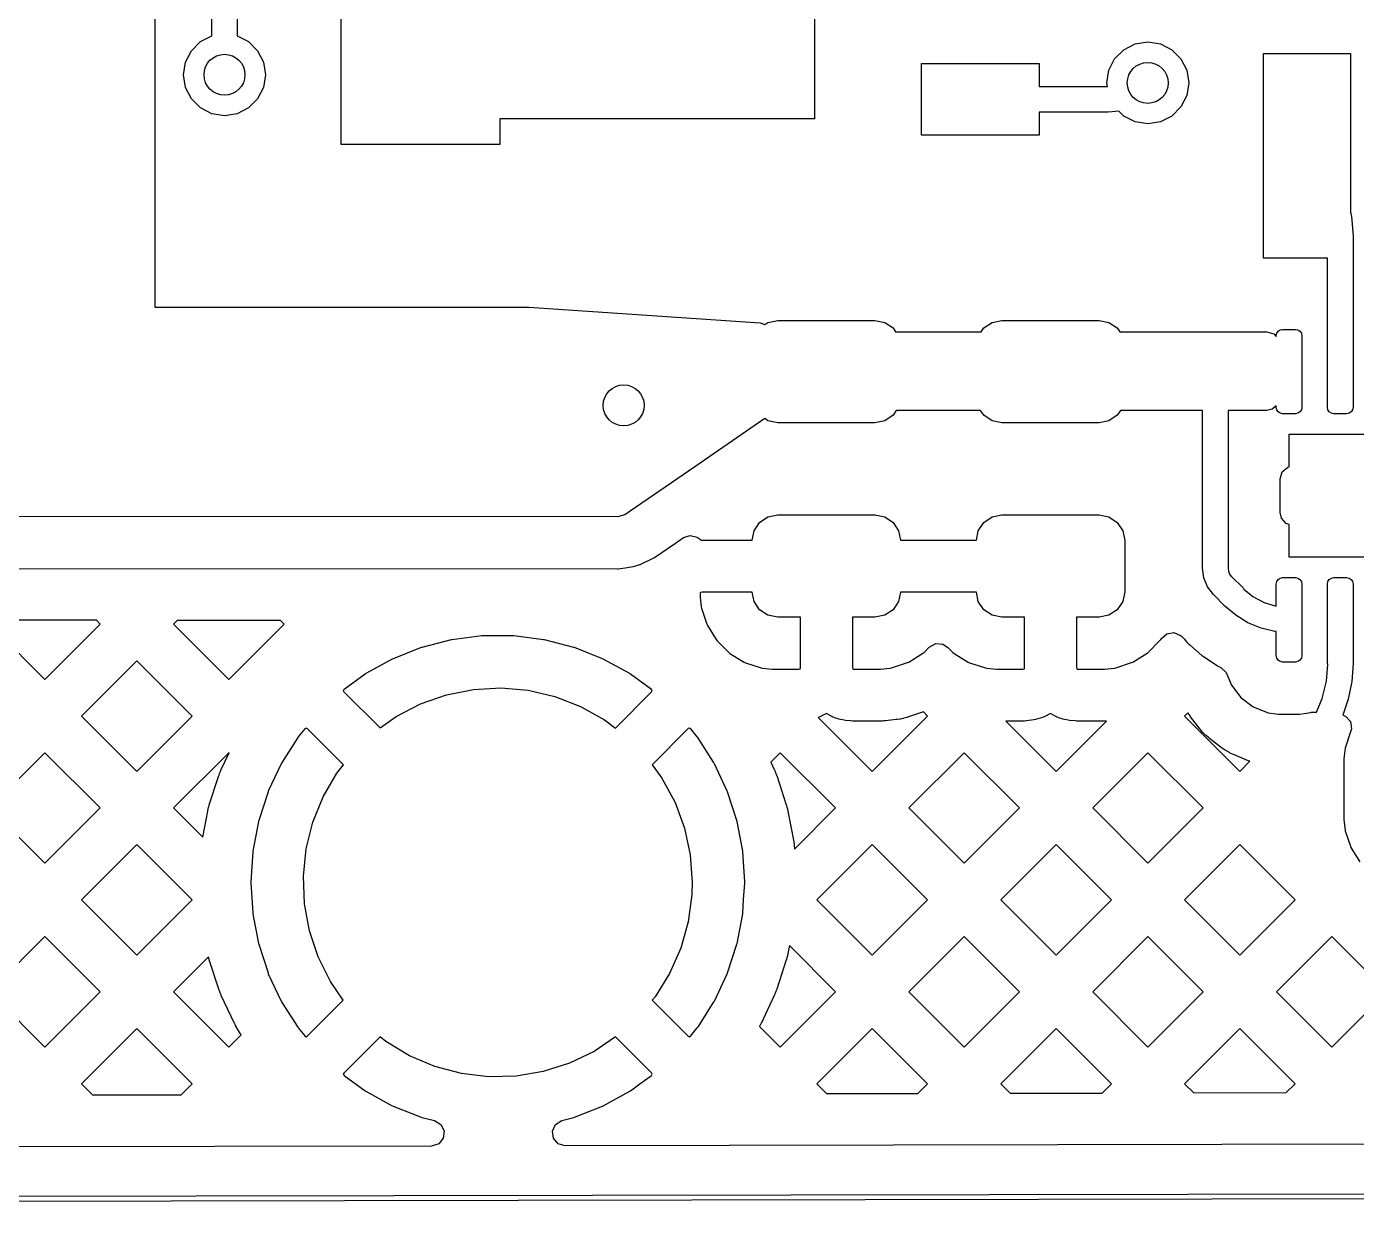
# Model space of a CAD drawing. Extents: x 54.1 to 108.3, y -71.2 to -40.8.
# Drawn here: x 86.15 to 99.14, y -71.19 to -59.66 of the extents above; entities that cross this region are included whole.
import ezdxf

# ---------------------------------------------------------------- set-up
doc = ezdxf.new("R2010")
doc.units = 0
doc.layers.add('BLACK', color=7, linetype='CONTINUOUS')

msp = doc.modelspace()

# ---------------------------------------------------------------- linework, layer by layer
at = {"layer": 'BLACK', "linetype": 'CONTINUOUS'}
for p, q in [((87.4, -42.7159), (87.4, -62.4)), ((87.955, -59.7503), (87.955, -55.213)), ((88.205, -55.213), (88.205, -59.7503)), ((89.22, -60.81), (89.22, -56.11)), ((93.845, -56.36), (93.845, -60.56)), ((87.8449, -59.8064), (87.955, -59.7503)), ((88.205, -59.7503), (88.3151, -59.8064)), ((87.7564, -59.8949), (87.8449, -59.8064)), ((88.3151, -59.8064), (88.4036, -59.8949)), ((96.7764, -59.9749), (96.8649, -59.8864)), ((96.8649, -59.8864), (96.9764, -59.8296)), ((96.9764, -59.8296), (97.1, -59.81)), ((97.1, -59.81), (97.2236, -59.8296)), ((97.2236, -59.8296), (97.3351, -59.8864)), ((97.3351, -59.8864), (97.4236, -59.9749)), ((87.68, -60.13), (87.6996, -60.0064)), ((87.6996, -60.0064), (87.7564, -59.8949)), ((88.4036, -59.8949), (88.4604, -60.0064)), ((88.4604, -60.0064), (88.48, -60.13)), ((96.7196, -60.0864), (96.7764, -59.9749)), ((97.4236, -59.9749), (97.4804, -60.0864)), ((98.23, -61.9225), (98.23, -59.9225)), ((98.23, -59.9225), (99.08, -59.9225)), ((99.08, -59.9225), (99.08, -61.4732)), ((87.6996, -60.2536), (87.68, -60.13)), ((88.48, -60.13), (88.4604, -60.2536)), ((94.89, -60.72), (94.89, -60.02)), ((94.89, -60.02), (96.04, -60.02)), ((96.04, -60.02), (96.04, -60.245)), ((96.7, -60.21), (96.7196, -60.0864)), ((97.4804, -60.0864), (97.5, -60.21)), ((87.7564, -60.3651), (87.6996, -60.2536)), ((88.4604, -60.2536), (88.4036, -60.3651)), ((96.04, -60.245), (96.7055, -60.245)), ((96.7055, -60.245), (96.7, -60.21)), ((97.5, -60.21), (97.4804, -60.3336)), ((87.8449, -60.4536), (87.7564, -60.3651)), ((88.4036, -60.3651), (88.3151, -60.4536)), ((97.4804, -60.3336), (97.4236, -60.4451)), ((87.9564, -60.5104), (87.8449, -60.4536)), ((88.08, -60.53), (87.9564, -60.5104)), ((88.2036, -60.5104), (88.08, -60.53)), ((88.3151, -60.4536), (88.2036, -60.5104)), ((96.7137, -60.495), (96.04, -60.495)), ((96.04, -60.495), (96.04, -60.72)), ((96.8162, -60.4849), (96.7137, -60.495)), ((96.8649, -60.5336), (96.8162, -60.4849)), ((96.9764, -60.5904), (96.8649, -60.5336)), ((97.3351, -60.5336), (97.2236, -60.5904)), ((97.4236, -60.4451), (97.3351, -60.5336)), ((93.845, -60.56), (90.77, -60.56)), ((90.77, -60.56), (90.77, -60.81)), ((97.1, -60.61), (96.9764, -60.5904)), ((97.2236, -60.5904), (97.1, -60.61)), ((96.04, -60.72), (94.89, -60.72)), ((90.77, -60.81), (89.22, -60.81)), ((99.08, -61.4732), (99.0898, -61.514)), ((99.0898, -61.514), (99.105, -61.7071)), ((99.105, -61.7071), (99.105, -63.38)), ((98.855, -61.9225), (98.23, -61.9225)), ((98.855, -63.38), (98.855, -61.9225)), ((87.4, -62.4), (91.0458, -62.4)), ((91.0458, -62.4), (91.0542, -62.4003)), ((91.0542, -62.4003), (93.3125, -62.5521)), ((93.3125, -62.5521), (93.3591, -62.5693)), ((93.3591, -62.5693), (93.3893, -62.549)), ((93.3893, -62.549), (93.485, -62.53)), ((93.485, -62.53), (94.435, -62.53)), ((94.435, -62.53), (94.5307, -62.549)), ((94.5307, -62.549), (94.6118, -62.6032)), ((94.6118, -62.6032), (94.6363, -62.64)), ((95.4736, -62.64), (95.4982, -62.6032)), ((95.4982, -62.6032), (95.5793, -62.549)), ((95.5793, -62.549), (95.675, -62.53)), ((95.675, -62.53), (96.625, -62.53)), ((96.625, -62.53), (96.7207, -62.549)), ((96.7207, -62.549), (96.8018, -62.6032)), ((96.8018, -62.6032), (96.8263, -62.64)), ((98.3936, -62.6223), (98.4175, -62.6175)), ((98.4175, -62.6175), (98.5425, -62.6175)), ((98.5425, -62.6175), (98.5664, -62.6223)), ((94.6363, -62.64), (95.4736, -62.64)), ((96.8263, -62.64), (98.264, -62.64)), ((98.264, -62.64), (98.3321, -62.66)), ((98.3321, -62.66), (98.355, -62.6864)), ((98.355, -62.68), (98.3598, -62.6561)), ((98.355, -62.6864), (98.355, -62.68)), ((98.3598, -62.6561), (98.3733, -62.6358)), ((98.3733, -62.6358), (98.3936, -62.6223)), ((98.5664, -62.6223), (98.5867, -62.6358)), ((98.5867, -62.6358), (98.6002, -62.6561)), ((98.6002, -62.6561), (98.605, -62.68)), ((98.605, -62.68), (98.605, -63.38)), ((98.355, -63.3651), (98.3163, -63.3986)), ((98.355, -63.38), (98.355, -63.3651)), ((98.3598, -63.4039), (98.355, -63.38)), ((98.605, -63.38), (98.6002, -63.4039)), ((98.8598, -63.4039), (98.855, -63.38)), ((99.105, -63.38), (99.1002, -63.4039)), ((93.3576, -63.4898), (92.7257, -63.9239)), ((93.3893, -63.511), (93.3576, -63.4898)), ((93.485, -63.53), (93.3893, -63.511)), ((94.5307, -63.511), (94.435, -63.53)), ((94.6118, -63.4568), (94.5307, -63.511)), ((94.643, -63.41), (94.6118, -63.4568)), ((95.467, -63.41), (94.643, -63.41)), ((95.4982, -63.4568), (95.467, -63.41)), ((95.5793, -63.511), (95.4982, -63.4568)), ((95.675, -63.53), (95.5793, -63.511)), ((96.7207, -63.511), (96.625, -63.53)), ((96.8018, -63.4568), (96.7207, -63.511)), ((96.833, -63.41), (96.8018, -63.4568)), ((97.635, -63.41), (96.833, -63.41)), ((97.635, -64.951), (97.635, -63.41)), ((98.264, -63.41), (97.885, -63.41)), ((97.885, -63.41), (97.885, -64.951)), ((98.3163, -63.3986), (98.264, -63.41)), ((98.3733, -63.4242), (98.3598, -63.4039)), ((98.3936, -63.4377), (98.3733, -63.4242)), ((98.4175, -63.4425), (98.3936, -63.4377)), ((98.5425, -63.4425), (98.4175, -63.4425)), ((98.5664, -63.4377), (98.5425, -63.4425)), ((98.5867, -63.4242), (98.5664, -63.4377)), ((98.6002, -63.4039), (98.5867, -63.4242)), ((98.8733, -63.4242), (98.8598, -63.4039)), ((98.8936, -63.4377), (98.8733, -63.4242)), ((98.9175, -63.4425), (98.8936, -63.4377)), ((99.0425, -63.4425), (98.9175, -63.4425)), ((99.0664, -63.4377), (99.0425, -63.4425)), ((99.0867, -63.4242), (99.0664, -63.4377)), ((99.1002, -63.4039), (99.0867, -63.4242)), ((94.435, -63.53), (93.485, -63.53)), ((96.625, -63.53), (95.675, -63.53)), ((98.48, -63.9596), (98.48, -63.6425)), ((98.48, -63.6425), (99.355, -63.6425)), ((92.7257, -63.9239), (91.9923, -64.4278)), ((98.3935, -64.077), (98.4135, -64.0089)), ((98.4135, -64.0089), (98.4672, -63.9624)), ((98.4672, -63.9624), (98.48, -63.9596)), ((98.3935, -64.408), (98.3935, -64.077)), ((91.9923, -64.4278), (91.9208, -64.45)), ((93.3893, -64.449), (93.485, -64.43)), ((93.485, -64.43), (94.435, -64.43)), ((94.435, -64.43), (94.5307, -64.449)), ((95.5793, -64.449), (95.675, -64.43)), ((95.675, -64.43), (96.625, -64.43)), ((96.625, -64.43), (96.7207, -64.449)), ((98.4049, -64.4603), (98.3935, -64.408)), ((91.9208, -64.45), (81.0458, -64.4411)), ((93.254, -64.5843), (93.3082, -64.5032)), ((93.3082, -64.5032), (93.3893, -64.449)), ((94.5307, -64.449), (94.6118, -64.5032)), ((94.6118, -64.5032), (94.666, -64.5843)), ((95.444, -64.5843), (95.4982, -64.5032)), ((95.4982, -64.5032), (95.5793, -64.449)), ((96.7207, -64.449), (96.8018, -64.5032)), ((96.8018, -64.5032), (96.856, -64.5843)), ((98.4514, -64.514), (98.4049, -64.4603)), ((98.48, -64.5224), (98.4514, -64.514)), ((98.48, -64.8425), (98.48, -64.5224)), ((92.4856, -64.7052), (92.5631, -64.652)), ((92.5631, -64.652), (92.6306, -64.6299)), ((92.6306, -64.6299), (92.6993, -64.6478)), ((92.6993, -64.6478), (92.717, -64.6606)), ((92.717, -64.6606), (92.7329, -64.6743)), ((92.7329, -64.6743), (92.7405, -64.676)), ((92.7405, -64.676), (93.2358, -64.676)), ((93.2358, -64.676), (93.254, -64.5843)), ((94.666, -64.5843), (94.6842, -64.676)), ((94.6842, -64.676), (95.4258, -64.676)), ((95.4258, -64.676), (95.444, -64.5843)), ((96.856, -64.5843), (96.875, -64.68)), ((96.875, -64.68), (96.875, -65.18)), ((92.28, -64.8465), (92.4856, -64.7052)), ((81.0454, -64.9491), (91.9204, -64.958)), ((91.9251, -64.9573), (91.9958, -64.9466)), ((91.9958, -64.9466), (92.0712, -64.9352)), ((92.0712, -64.9352), (92.0758, -64.9338)), ((92.0758, -64.9338), (92.1382, -64.9144)), ((92.1382, -64.9144), (92.1427, -64.913)), ((92.1382, -64.9144), (92.1382, -64.9144)), ((92.1427, -64.913), (92.147, -64.911)), ((92.147, -64.911), (92.2757, -64.8486)), ((92.147, -64.911), (92.147, -64.911)), ((92.2757, -64.8486), (92.28, -64.8465)), ((92.2757, -64.8486), (92.2757, -64.8486)), ((97.6474, -65.0452), (97.635, -64.951)), ((97.885, -64.951), (97.8845, -64.9546)), ((97.8845, -64.9546), (97.8879, -64.9808)), ((100.48, -64.8425), (98.48, -64.8425)), ((91.9204, -64.958), (91.9251, -64.9573)), ((91.9251, -64.9573), (91.9251, -64.9573)), ((97.6838, -65.133), (97.6474, -65.0452)), ((97.8879, -64.9808), (97.8994, -65.0085)), ((97.8994, -65.0085), (97.9162, -65.0303)), ((97.9162, -65.0303), (97.9184, -65.0316)), ((97.9184, -65.0316), (98.0306, -65.1439)), ((98.355, -65.105), (98.3598, -65.0811)), ((98.3598, -65.0811), (98.3733, -65.0608)), ((98.3733, -65.0608), (98.3936, -65.0473)), ((98.3936, -65.0473), (98.4175, -65.0425)), ((98.4175, -65.0425), (98.5425, -65.0425)), ((98.5425, -65.0425), (98.5664, -65.0473)), ((98.5664, -65.0473), (98.5867, -65.0608)), ((98.5867, -65.0608), (98.6002, -65.0811)), ((98.6002, -65.0811), (98.605, -65.105)), ((98.855, -65.105), (98.8598, -65.0811)), ((98.8598, -65.0811), (98.8733, -65.0608)), ((98.8733, -65.0608), (98.8936, -65.0473)), ((98.8936, -65.0473), (98.9175, -65.0425)), ((98.9175, -65.0425), (99.0425, -65.0425)), ((99.0425, -65.0425), (99.0664, -65.0473)), ((99.0664, -65.0473), (99.0867, -65.0608)), ((99.0867, -65.0608), (99.1002, -65.0811)), ((99.1002, -65.0811), (99.105, -65.105)), ((92.7287, -65.1899), (92.727, -65.1975)), ((92.727, -65.1975), (92.727, -65.2271)), ((92.7299, -65.1885), (92.7287, -65.1899)), ((92.7451, -65.184), (92.7299, -65.1885)), ((93.2358, -65.184), (92.7451, -65.184)), ((93.254, -65.2757), (93.2358, -65.184)), ((94.6842, -65.184), (94.666, -65.2757)), ((95.4258, -65.184), (94.6842, -65.184)), ((95.444, -65.2757), (95.4258, -65.184)), ((96.875, -65.18), (96.856, -65.2757)), ((97.7416, -65.2083), (97.6838, -65.133)), ((97.7416, -65.2084), (97.7416, -65.2083)), ((97.8539, -65.3207), (97.7416, -65.2084)), ((98.0306, -65.1439), (98.0383, -65.1541)), ((98.0383, -65.1541), (98.1252, -65.2255)), ((98.355, -65.3207), (98.355, -65.105)), ((98.605, -65.105), (98.605, -65.805)), ((98.855, -65.8809), (98.855, -65.105)), ((99.105, -65.105), (99.105, -65.8809)), ((92.727, -65.2271), (92.7273, -65.2336)), ((92.7273, -65.2336), (92.7373, -65.3292)), ((92.7373, -65.3292), (92.7401, -65.3426)), ((92.7401, -65.3426), (92.7916, -65.4968)), ((93.3082, -65.3568), (93.254, -65.2757)), ((94.666, -65.2757), (94.6118, -65.3568)), ((95.4982, -65.3568), (95.444, -65.2757)), ((96.856, -65.2757), (96.8018, -65.3568)), ((97.9595, -65.4109), (97.8539, -65.3207)), ((97.8539, -65.3207), (97.8539, -65.3207)), ((98.1252, -65.2255), (98.2356, -65.2845)), ((98.2356, -65.2845), (98.355, -65.3207)), ((86.8287, -65.4598), (85.8236, -65.459)), ((86.866, -65.4971), (86.8287, -65.4598)), ((87.6182, -65.4605), (87.5816, -65.4971)), ((88.6262, -65.4613), (87.6182, -65.4605)), ((88.662, -65.4971), (88.6262, -65.4613)), ((93.3893, -65.411), (93.3082, -65.3568)), ((93.485, -65.43), (93.3893, -65.411)), ((93.706, -65.43), (93.485, -65.43)), ((93.706, -65.9245), (93.706, -65.43)), ((94.435, -65.43), (94.214, -65.43)), ((94.214, -65.43), (94.214, -65.9199)), ((94.5307, -65.411), (94.435, -65.43)), ((94.6118, -65.3568), (94.5307, -65.411)), ((95.5793, -65.411), (95.4982, -65.3568)), ((95.675, -65.43), (95.5793, -65.411)), ((95.896, -65.43), (95.675, -65.43)), ((95.896, -65.9245), (95.896, -65.43)), ((96.625, -65.43), (96.404, -65.43)), ((96.404, -65.43), (96.404, -65.9199)), ((96.7207, -65.411), (96.625, -65.43)), ((96.8018, -65.3568), (96.7207, -65.411)), ((98.078, -65.4835), (97.9595, -65.4109)), ((85.7855, -65.4971), (86.3258, -66.0374)), ((86.3258, -66.0374), (86.866, -65.4971)), ((86.866, -65.4971), (86.866, -65.4971)), ((87.5816, -65.4971), (88.1218, -66.0374)), ((88.1218, -66.0374), (88.662, -65.4971)), ((92.7916, -65.4968), (92.7978, -65.51)), ((92.7978, -65.51), (92.8831, -65.6478)), ((97.233, -65.6382), (97.2858, -65.5907)), ((97.2858, -65.5907), (97.3558, -65.5793)), ((97.3558, -65.5793), (97.421, -65.6076)), ((98.2064, -65.5367), (98.078, -65.4835)), ((98.3415, -65.5691), (98.2064, -65.5367)), ((98.355, -65.5702), (98.3415, -65.5691)), ((98.355, -65.805), (98.355, -65.5702)), ((90.0007, -65.7268), (89.7264, -65.8354)), ((90.0082, -65.7243), (90.0007, -65.7268)), ((90.2941, -65.651), (90.0082, -65.7243)), ((90.3018, -65.6495), (90.2941, -65.651)), ((90.5946, -65.6125), (90.3018, -65.6495)), ((90.6025, -65.612), (90.5946, -65.6125)), ((90.8975, -65.612), (90.6025, -65.612)), ((90.9054, -65.6125), (90.8975, -65.612)), ((91.1982, -65.6495), (90.9054, -65.6125)), ((91.2059, -65.651), (91.1982, -65.6495)), ((91.4918, -65.7243), (91.2059, -65.651)), ((91.4993, -65.7268), (91.4918, -65.7243)), ((91.7736, -65.8354), (91.4993, -65.7268)), ((92.8831, -65.6478), (92.8921, -65.6592)), ((92.8921, -65.6592), (93.0068, -65.7737)), ((94.9142, -65.7729), (94.9658, -65.7212)), ((94.9658, -65.7212), (95.0281, -65.6871)), ((95.0281, -65.6871), (95.0989, -65.6921)), ((95.0989, -65.6921), (95.144, -65.721)), ((95.144, -65.721), (95.1968, -65.7737)), ((97.1042, -65.7729), (97.2187, -65.6582)), ((97.2187, -65.6582), (97.2277, -65.6468)), ((97.2277, -65.6468), (97.233, -65.6382)), ((97.421, -65.6076), (97.4294, -65.6153)), ((97.4294, -65.6153), (97.4561, -65.642)), ((97.4561, -65.642), (97.4678, -65.6555)), ((97.4678, -65.6555), (97.4792, -65.6707)), ((97.4792, -65.6707), (97.4792, -65.6707)), ((97.4792, -65.6707), (97.4817, -65.674)), ((97.4817, -65.674), (97.491, -65.6835)), ((97.491, -65.6835), (97.4943, -65.686)), ((97.4943, -65.686), (97.4943, -65.686)), ((97.4943, -65.686), (97.512, -65.7)), ((97.512, -65.7), (97.5174, -65.7044)), ((97.5174, -65.7044), (97.6296, -65.8028)), ((87.2238, -65.8549), (86.6835, -66.3952)), ((87.764, -66.3952), (87.2238, -65.8549)), ((89.7192, -65.8388), (89.4607, -65.9809)), ((89.7264, -65.8354), (89.7192, -65.8388)), ((91.7808, -65.8388), (91.7736, -65.8354)), ((92.0393, -65.9809), (91.7808, -65.8388)), ((93.0068, -65.7737), (93.0182, -65.7828)), ((93.0182, -65.7828), (93.1562, -65.8678)), ((94.765, -65.8672), (94.9028, -65.7819)), ((94.9028, -65.7819), (94.9142, -65.7729)), ((95.1968, -65.7737), (95.2082, -65.7828)), ((95.2082, -65.7828), (95.3462, -65.8678)), ((96.955, -65.8672), (97.0928, -65.7819)), ((97.0928, -65.7819), (97.1042, -65.7729)), ((97.6296, -65.8028), (97.633, -65.8051)), ((97.633, -65.8051), (97.633, -65.8051)), ((97.633, -65.8051), (97.7781, -65.902)), ((98.3598, -65.8289), (98.355, -65.805)), ((98.3733, -65.8492), (98.3598, -65.8289)), ((98.3936, -65.8627), (98.3733, -65.8492)), ((98.4175, -65.8675), (98.3936, -65.8627)), ((98.5664, -65.8627), (98.5425, -65.8675)), ((98.5867, -65.8492), (98.5664, -65.8627)), ((98.6002, -65.8289), (98.5867, -65.8492)), ((98.605, -65.805), (98.6002, -65.8289)), ((89.454, -65.9852), (89.2488, -66.1343)), ((89.4607, -65.9809), (89.454, -65.9852)), ((92.046, -65.9852), (92.0393, -65.9809)), ((92.2509, -66.134), (92.046, -65.9852)), ((93.1562, -65.8678), (93.1694, -65.874)), ((93.1694, -65.874), (93.3237, -65.9251)), ((93.3237, -65.9251), (93.3371, -65.928)), ((93.3371, -65.928), (93.4314, -65.9377)), ((93.4314, -65.9377), (93.4379, -65.938)), ((93.4379, -65.938), (93.6879, -65.938)), ((93.6879, -65.938), (93.7031, -65.9335)), ((93.7031, -65.9335), (93.7043, -65.9321)), ((93.7043, -65.9321), (93.706, -65.9245)), ((94.214, -65.9199), (94.2185, -65.9351)), ((94.2185, -65.9351), (94.2199, -65.9363)), ((94.2199, -65.9363), (94.2275, -65.938)), ((94.2275, -65.938), (94.4821, -65.938)), ((94.4821, -65.938), (94.4886, -65.9377)), ((94.4886, -65.9377), (94.5842, -65.9277)), ((94.5842, -65.9277), (94.5976, -65.9249)), ((94.5976, -65.9249), (94.7518, -65.8734)), ((94.7518, -65.8734), (94.765, -65.8672)), ((95.3462, -65.8678), (95.3594, -65.874)), ((95.3594, -65.874), (95.5137, -65.9251)), ((95.5137, -65.9251), (95.5271, -65.928)), ((95.5271, -65.928), (95.6214, -65.9377)), ((95.6214, -65.9377), (95.6279, -65.938)), ((95.6279, -65.938), (95.8779, -65.938)), ((95.8779, -65.938), (95.8931, -65.9335)), ((95.8931, -65.9335), (95.8943, -65.9321)), ((95.8943, -65.9321), (95.896, -65.9245)), ((96.404, -65.9199), (96.4085, -65.9351)), ((96.4085, -65.9351), (96.4099, -65.9363)), ((96.4099, -65.9363), (96.4175, -65.938)), ((96.4175, -65.938), (96.6721, -65.938)), ((96.6721, -65.938), (96.6786, -65.9377)), ((96.6786, -65.9377), (96.7742, -65.9277)), ((96.7742, -65.9277), (96.7876, -65.9249)), ((96.7876, -65.9249), (96.9418, -65.8734)), ((96.9418, -65.8734), (96.955, -65.8672)), ((97.7781, -65.902), (97.7815, -65.9043)), ((97.7815, -65.9043), (97.7852, -65.9062)), ((97.7852, -65.9062), (97.7852, -65.9062)), ((97.7852, -65.9062), (97.8132, -65.92)), ((97.8132, -65.92), (97.8655, -65.968)), ((97.8655, -65.968), (97.8739, -65.9848)), ((97.8739, -65.9848), (97.9187, -66.093)), ((98.5425, -65.8675), (98.4175, -65.8675)), ((98.8448, -66.0541), (98.8576, -65.8907)), ((98.8576, -65.8907), (98.855, -65.8809)), ((99.105, -65.8809), (99.0934, -66.0576)), ((90.5119, -66.135), (90.7798, -66.1202)), ((90.7798, -66.1202), (91.0472, -66.1434)), ((97.9187, -66.093), (98.0103, -66.2122)), ((98.8042, -66.2231), (98.8448, -66.0541)), ((99.0934, -66.0576), (99.0589, -66.2314)), ((89.2488, -66.1343), (89.2403, -66.1452)), ((89.2403, -66.1452), (89.2473, -66.158)), ((89.2473, -66.158), (89.6009, -66.5117)), ((89.9954, -66.2763), (90.2486, -66.1873)), ((90.2486, -66.1873), (90.5119, -66.135)), ((91.0472, -66.1434), (91.3087, -66.204)), ((91.3087, -66.204), (91.559, -66.3008)), ((91.8985, -66.5123), (92.2531, -66.1577)), ((92.2597, -66.1456), (92.2509, -66.134)), ((92.2531, -66.1577), (92.2597, -66.1456)), ((98.0103, -66.2122), (98.1295, -66.3038)), ((98.7482, -66.3584), (98.8042, -66.2231)), ((99.0589, -66.2314), (99.0058, -66.3877)), ((89.7573, -66.4), (89.9954, -66.2763)), ((91.559, -66.3008), (91.7931, -66.432)), ((93.9606, -66.3698), (93.9041, -66.3994)), ((94.0191, -66.4031), (93.9606, -66.3698)), ((94.9078, -66.3548), (94.7512, -66.407)), ((94.9482, -66.3952), (94.9078, -66.3548)), ((96.1506, -66.3698), (96.0941, -66.3994)), ((96.1951, -66.3952), (96.1506, -66.3698)), ((97.4919, -66.3632), (97.4599, -66.3952)), ((97.494, -66.3667), (97.4919, -66.3632)), ((97.5125, -66.3943), (97.494, -66.3667)), ((98.1295, -66.3038), (98.2684, -66.3613)), ((98.2684, -66.3613), (98.2766, -66.3624)), ((98.2766, -66.3624), (98.2766, -66.3624)), ((98.2766, -66.3624), (98.376, -66.3755)), ((98.376, -66.3755), (98.3801, -66.376)), ((98.3801, -66.376), (98.48, -66.376)), ((98.48, -66.376), (98.5799, -66.376)), ((98.5799, -66.376), (98.584, -66.3755)), ((98.584, -66.3755), (98.6271, -66.3698)), ((98.584, -66.3755), (98.584, -66.3755)), ((98.6271, -66.3698), (98.6916, -66.3613)), ((98.6916, -66.3613), (98.6987, -66.3584)), ((98.6987, -66.3584), (98.7482, -66.3584)), ((86.6835, -66.3952), (87.2238, -66.9354)), ((87.2238, -66.9354), (87.764, -66.3952)), ((88.8766, -66.5118), (88.8665, -66.519)), ((88.8899, -66.5191), (88.8766, -66.5118)), ((89.6009, -66.5117), (89.7573, -66.4)), ((91.7931, -66.432), (91.8985, -66.5123)), ((92.622, -66.5118), (92.6112, -66.518)), ((92.6345, -66.5202), (92.622, -66.5118)), ((93.9041, -66.3994), (93.8812, -66.4086)), ((93.8812, -66.4086), (94.408, -66.9354)), ((94.0481, -66.4151), (94.0191, -66.4031)), ((94.0743, -66.4223), (94.0481, -66.4151)), ((94.0809, -66.4239), (94.0743, -66.4223)), ((94.1332, -66.4353), (94.0809, -66.4239)), ((94.1465, -66.4375), (94.1332, -66.4353)), ((94.2005, -66.4433), (94.1465, -66.4375)), ((94.214, -66.444), (94.2005, -66.4433)), ((94.4854, -66.444), (94.214, -66.444)), ((94.408, -66.9354), (94.8994, -66.444)), ((94.4886, -66.444), (94.4854, -66.444)), ((94.5018, -66.4436), (94.4886, -66.444)), ((94.505, -66.4435), (94.5018, -66.4436)), ((94.518, -66.4428), (94.505, -66.4435)), ((94.5212, -66.4426), (94.518, -66.4428)), ((94.5343, -66.4416), (94.5212, -66.4426)), ((94.5376, -66.4413), (94.5343, -66.4416)), ((94.6433, -66.4303), (94.5376, -66.4413)), ((94.6501, -66.4294), (94.6433, -66.4303)), ((94.6775, -66.4251), (94.6501, -66.4294)), ((94.6843, -66.4238), (94.6775, -66.4251)), ((94.7111, -66.418), (94.6843, -66.4238)), ((94.7178, -66.4164), (94.7111, -66.418)), ((94.7446, -66.409), (94.7178, -66.4164)), ((94.7512, -66.407), (94.7446, -66.409)), ((94.8994, -66.444), (94.9482, -66.3952)), ((95.896, -66.444), (95.7126, -66.444)), ((95.7126, -66.444), (96.204, -66.9354)), ((95.9139, -66.4427), (95.896, -66.444)), ((95.9855, -66.4324), (95.9139, -66.4427)), ((96.0031, -66.4286), (95.9855, -66.4324)), ((96.0712, -66.4086), (96.0031, -66.4286)), ((96.0941, -66.3994), (96.0712, -66.4086)), ((96.2091, -66.4031), (96.1951, -66.3952)), ((96.204, -66.9354), (96.696, -66.4434)), ((96.2381, -66.4151), (96.2091, -66.4031)), ((96.2643, -66.4223), (96.2381, -66.4151)), ((96.2709, -66.4239), (96.2643, -66.4223)), ((96.3232, -66.4353), (96.2709, -66.4239)), ((96.3365, -66.4375), (96.3232, -66.4353)), ((96.3905, -66.4433), (96.3365, -66.4375)), ((96.404, -66.444), (96.3905, -66.4433)), ((96.6754, -66.444), (96.404, -66.444)), ((96.6786, -66.444), (96.6754, -66.444)), ((96.6918, -66.4436), (96.6786, -66.444)), ((96.695, -66.4435), (96.6918, -66.4436)), ((96.696, -66.4434), (96.695, -66.4435)), ((97.4599, -66.3952), (98.0001, -66.9354)), ((97.5173, -66.401), (97.5125, -66.3943)), ((97.6088, -66.5203), (97.5173, -66.401)), ((99.0058, -66.3877), (99.0324, -66.3955)), ((99.0324, -66.3955), (99.0789, -66.4492)), ((99.0789, -66.4492), (99.089, -66.5194)), ((88.7959, -66.6052), (88.6378, -66.8543)), ((88.8006, -66.5988), (88.7959, -66.6052)), ((88.8665, -66.519), (88.8006, -66.5988)), ((89.2421, -66.8714), (88.8899, -66.5191)), ((92.6112, -66.518), (92.2578, -66.8714)), ((92.6994, -66.5988), (92.6345, -66.5202)), ((92.7041, -66.6052), (92.6994, -66.5988)), ((92.8564, -66.8452), (92.7041, -66.6052)), ((97.6141, -66.5267), (97.6088, -66.5203)), ((97.636, -66.5516), (97.6141, -66.5267)), ((97.6416, -66.5577), (97.636, -66.5516)), ((97.6649, -66.5809), (97.6416, -66.5577)), ((97.6709, -66.5865), (97.6649, -66.5809)), ((97.6959, -66.6084), (97.6709, -66.5865)), ((97.7022, -66.6137), (97.6959, -66.6084)), ((97.8215, -66.7052), (97.7022, -66.6137)), ((99.0807, -66.5479), (99.0269, -66.7102)), ((99.089, -66.5194), (99.0805, -66.5478)), ((99.0805, -66.5478), (99.0807, -66.5479)), ((86.3258, -66.753), (85.7855, -67.2932)), ((86.866, -67.2932), (86.3258, -66.753)), ((88.1218, -66.753), (87.5816, -67.2932)), ((88.0488, -66.9164), (88.1245, -66.7556)), ((88.1245, -66.7556), (88.1218, -66.753)), ((93.51, -66.753), (93.4177, -66.8452)), ((94.0502, -67.2932), (93.51, -66.753)), ((95.306, -66.753), (94.7658, -67.2932)), ((95.8462, -67.2932), (95.306, -66.753)), ((97.1021, -66.753), (96.5618, -67.2932)), ((97.6423, -67.2932), (97.1021, -66.753)), ((97.8282, -66.71), (97.8215, -66.7052)), ((97.8558, -66.7285), (97.8282, -66.71)), ((97.8628, -66.7328), (97.8558, -66.7285)), ((97.8913, -66.7493), (97.8628, -66.7328)), ((97.8986, -66.7531), (97.8913, -66.7493)), ((97.9284, -66.7678), (97.8986, -66.7531)), ((97.9359, -66.7712), (97.9284, -66.7678)), ((98.0748, -66.8288), (97.9359, -66.7712)), ((99.0269, -66.7102), (99.0165, -66.8113)), ((88.634, -66.8612), (88.5084, -67.1282)), ((88.6378, -66.8543), (88.634, -66.8612)), ((89.1785, -66.952), (89.2421, -66.8714)), ((92.2578, -66.8714), (92.3542, -67.0019)), ((92.8622, -66.8543), (92.8564, -66.8452)), ((92.866, -66.8612), (92.8622, -66.8543)), ((92.9916, -67.1282), (92.866, -66.8612)), ((93.4177, -66.8452), (93.4512, -66.9164)), ((98.0001, -66.9354), (98.0984, -66.8371)), ((98.0825, -66.8317), (98.0748, -66.8288)), ((98.0984, -66.8371), (98.0825, -66.8317)), ((99.0165, -66.8113), (99.0165, -67.4087)), ((87.9318, -67.2636), (88.0254, -66.9754)), ((88.0254, -66.9754), (88.0267, -66.9717)), ((88.0267, -66.9717), (88.0321, -66.9567)), ((88.0321, -66.9567), (88.0335, -66.953)), ((88.0335, -66.953), (88.0393, -66.9383)), ((88.0393, -66.9383), (88.0409, -66.9346)), ((88.0409, -66.9346), (88.0472, -66.92)), ((88.0472, -66.92), (88.0488, -66.9164)), ((89.0437, -67.1841), (89.1785, -66.952)), ((92.3542, -67.0019), (92.4817, -67.2381)), ((93.4512, -66.9164), (93.4528, -66.92)), ((93.4528, -66.92), (93.4591, -66.9346)), ((93.4591, -66.9346), (93.4607, -66.9383)), ((93.4607, -66.9383), (93.4665, -66.953)), ((93.4665, -66.953), (93.4679, -66.9567)), ((93.4679, -66.9567), (93.4733, -66.9717)), ((93.4733, -66.9717), (93.4746, -66.9754)), ((93.4746, -66.9754), (93.5682, -67.2636)), ((88.5054, -67.1356), (88.4143, -67.4162)), ((88.5084, -67.1282), (88.5054, -67.1356)), ((92.9946, -67.1356), (92.9916, -67.1282)), ((93.0857, -67.4162), (92.9946, -67.1356)), ((85.7855, -67.2932), (86.3258, -67.8334)), ((86.3258, -67.8334), (86.866, -67.2932)), ((86.866, -67.2932), (86.866, -67.2932)), ((87.5816, -67.2932), (87.8675, -67.5792)), ((87.9212, -67.3019), (87.9251, -67.2865)), ((87.9251, -67.2865), (87.9262, -67.2827)), ((87.9262, -67.2827), (87.9306, -67.2674)), ((87.9306, -67.2674), (87.9318, -67.2636)), ((88.943, -67.4329), (89.0437, -67.1841)), ((92.4817, -67.2381), (92.5746, -67.4899)), ((93.5682, -67.2636), (93.5694, -67.2674)), ((93.5694, -67.2674), (93.5738, -67.2827)), ((93.5738, -67.2827), (93.5749, -67.2865)), ((93.5749, -67.2865), (93.5788, -67.3019)), ((93.6493, -67.6941), (94.0502, -67.2932)), ((94.7658, -67.2932), (95.306, -67.8334)), ((95.306, -67.8334), (95.8462, -67.2932)), ((95.8462, -67.2932), (95.8462, -67.2932)), ((96.5618, -67.2932), (97.1021, -67.8334)), ((97.1021, -67.8334), (97.6423, -67.2932)), ((87.8675, -67.5792), (87.916, -67.3252)), ((87.916, -67.3252), (87.9168, -67.3213)), ((87.9168, -67.3213), (87.9203, -67.3057)), ((87.9203, -67.3057), (87.9212, -67.3019)), ((88.4123, -67.4239), (88.357, -67.7137)), ((88.4143, -67.4162), (88.4123, -67.4239)), ((93.0877, -67.4239), (93.0857, -67.4162)), ((93.143, -67.7137), (93.0877, -67.4239)), ((93.5788, -67.3019), (93.5797, -67.3057)), ((93.5797, -67.3057), (93.5832, -67.3213)), ((93.5832, -67.3213), (93.584, -67.3252)), ((93.584, -67.3252), (93.6408, -67.6228)), ((99.0165, -67.4087), (99.0271, -67.511)), ((88.8783, -67.6933), (88.943, -67.4329)), ((92.5746, -67.4899), (92.631, -67.7523)), ((99.0271, -67.511), (99.0293, -67.5176)), ((99.0293, -67.5176), (99.0788, -67.666)), ((87.2238, -67.651), (86.6835, -68.1912)), ((87.764, -68.1912), (87.2238, -67.651)), ((93.6408, -67.6228), (93.6415, -67.6267)), ((93.6415, -67.6267), (93.6439, -67.6424)), ((93.6439, -67.6424), (93.6445, -67.6464)), ((93.6445, -67.6464), (93.6465, -67.6621)), ((93.6465, -67.6621), (93.6469, -67.666)), ((93.6469, -67.666), (93.6484, -67.6819)), ((93.6484, -67.6819), (93.6487, -67.6858)), ((94.408, -67.651), (93.8678, -68.1912)), ((94.9482, -68.1912), (94.408, -67.651)), ((96.204, -67.651), (95.6638, -68.1912)), ((96.7443, -68.1912), (96.204, -67.651)), ((98.0001, -67.651), (97.4599, -68.1912)), ((98.5403, -68.1912), (98.0001, -67.651)), ((99.0788, -67.666), (99.0812, -67.6733)), ((99.0812, -67.6733), (99.0851, -67.6795)), ((99.0851, -67.6795), (99.0851, -67.6795)), ((99.0851, -67.6795), (99.0941, -67.6941)), ((88.356, -67.7216), (88.3375, -68.016)), ((88.357, -67.7137), (88.356, -67.7216)), ((88.8509, -67.9603), (88.8783, -67.6933)), ((92.631, -67.7523), (92.65, -68.02)), ((93.144, -67.7216), (93.143, -67.7137)), ((93.1625, -68.016), (93.144, -67.7216)), ((93.6487, -67.6858), (93.6493, -67.6941)), ((99.0941, -67.6941), (99.1712, -67.8187)), ((88.3375, -68.016), (88.3375, -68.024)), ((88.3375, -68.024), (88.356, -68.3184)), ((88.8615, -68.2285), (88.8509, -67.9603)), ((92.65, -68.02), (92.6463, -68.1393)), ((93.152, -68.1912), (93.1625, -68.024)), ((93.1625, -68.024), (93.1625, -68.016)), ((86.6835, -68.1912), (87.2238, -68.7314)), ((87.2238, -68.7314), (87.764, -68.1912)), ((92.6463, -68.1393), (92.6105, -68.4053)), ((93.144, -68.3184), (93.152, -68.1912)), ((93.8678, -68.1912), (94.408, -68.7314)), ((94.408, -68.7314), (94.9482, -68.1912)), ((94.9482, -68.1912), (94.9482, -68.1912)), ((95.6638, -68.1912), (96.204, -68.7314)), ((96.204, -68.7314), (96.7443, -68.1912)), ((97.4599, -68.1912), (98.0001, -68.7314)), ((98.0001, -68.7314), (98.5403, -68.1912)), ((88.356, -68.3184), (88.357, -68.3263)), ((88.357, -68.3263), (88.4123, -68.6161)), ((88.9097, -68.4925), (88.8615, -68.2285)), ((93.0877, -68.6161), (93.143, -68.3263)), ((93.143, -68.3263), (93.144, -68.3184)), ((92.6105, -68.4053), (92.5377, -68.6636)), ((86.3258, -68.549), (85.7855, -69.0892)), ((86.866, -69.0892), (86.3258, -68.549)), ((88.9946, -68.7471), (88.9097, -68.4925)), ((95.306, -68.549), (94.7658, -69.0892)), ((95.8462, -69.0892), (95.306, -68.549)), ((97.1021, -68.549), (96.5618, -69.0892)), ((97.6423, -69.0892), (97.1021, -68.549)), ((98.8981, -68.549), (98.3579, -69.0892)), ((99.4383, -69.0892), (98.8981, -68.549)), ((88.4123, -68.6161), (88.4143, -68.6238)), ((88.4143, -68.6238), (88.5054, -68.9044)), ((92.5377, -68.6636), (92.4292, -68.9091)), ((92.9946, -68.9044), (93.0857, -68.6238)), ((93.0857, -68.6238), (93.0877, -68.6161)), ((93.5832, -68.7187), (93.5797, -68.7343)), ((93.584, -68.7148), (93.5832, -68.7187)), ((93.5987, -68.6378), (93.584, -68.7148)), ((94.0502, -69.0892), (93.5987, -68.6378)), ((87.9236, -68.7473), (87.5816, -69.0892)), ((87.9251, -68.7535), (87.9236, -68.7473)), ((87.9262, -68.7573), (87.9251, -68.7535)), ((87.9306, -68.7726), (87.9262, -68.7573)), ((87.9318, -68.7764), (87.9306, -68.7726)), ((88.0254, -69.0646), (87.9318, -68.7764)), ((89.1146, -68.9872), (88.9946, -68.7471)), ((93.5682, -68.7764), (93.4746, -69.0646)), ((93.5694, -68.7726), (93.5682, -68.7764)), ((93.5738, -68.7573), (93.5694, -68.7726)), ((93.5749, -68.7535), (93.5738, -68.7573)), ((93.5788, -68.7381), (93.5749, -68.7535)), ((93.5797, -68.7343), (93.5788, -68.7381)), ((88.5054, -68.9044), (88.5084, -68.9118)), ((88.5084, -68.9118), (88.634, -69.1788)), ((92.4292, -68.9091), (92.2871, -69.1368)), ((92.866, -69.1788), (92.9916, -68.9118)), ((92.9916, -68.9118), (92.9946, -68.9044)), ((85.7855, -69.0892), (86.3258, -69.6295)), ((86.3258, -69.6295), (86.866, -69.0892)), ((86.866, -69.0892), (86.866, -69.0892)), ((87.5816, -69.0892), (88.1218, -69.6295)), ((88.0267, -69.0683), (88.0254, -69.0646)), ((88.0321, -69.0833), (88.0267, -69.0683)), ((88.0335, -69.087), (88.0321, -69.0833)), ((88.0393, -69.1017), (88.0335, -69.087)), ((88.0409, -69.1054), (88.0393, -69.1017)), ((88.0472, -69.12), (88.0409, -69.1054)), ((89.2409, -69.1699), (89.1146, -68.9872)), ((93.4591, -69.1054), (93.4528, -69.12)), ((93.4607, -69.1017), (93.4591, -69.1054)), ((93.4665, -69.087), (93.4607, -69.1017)), ((93.4679, -69.0833), (93.4665, -69.087)), ((93.4733, -69.0683), (93.4679, -69.0833)), ((93.4746, -69.0646), (93.4733, -69.0683)), ((93.51, -69.6295), (94.0502, -69.0892)), ((94.7658, -69.0892), (95.306, -69.6295)), ((95.306, -69.6295), (95.8462, -69.0892)), ((95.8462, -69.0892), (95.8462, -69.0892)), ((96.5618, -69.0892), (97.1021, -69.6295)), ((97.1021, -69.6295), (97.6423, -69.0892)), ((98.3579, -69.0892), (98.8981, -69.6295)), ((98.8981, -69.6295), (99.4383, -69.0892)), ((88.0488, -69.1236), (88.0472, -69.12)), ((88.1778, -69.3978), (88.0488, -69.1236)), ((88.634, -69.1788), (88.6378, -69.1857)), ((88.6378, -69.1857), (88.7959, -69.4348)), ((88.8888, -69.522), (89.2409, -69.1699)), ((92.2871, -69.1368), (92.2592, -69.17)), ((92.2592, -69.17), (92.6101, -69.5209)), ((92.7093, -69.4267), (92.8622, -69.1857)), ((92.8622, -69.1857), (92.866, -69.1788)), ((93.4512, -69.1236), (93.3222, -69.3978)), ((93.4528, -69.12), (93.4512, -69.1236)), ((87.2238, -69.447), (86.6835, -69.9873)), ((87.764, -69.9873), (87.2238, -69.447)), ((88.1796, -69.4014), (88.1778, -69.3978)), ((88.1868, -69.4156), (88.1796, -69.4014)), ((88.1887, -69.4191), (88.1868, -69.4156)), ((88.1963, -69.4329), (88.1887, -69.4191)), ((88.1983, -69.4364), (88.1963, -69.4329)), ((88.2064, -69.4501), (88.1983, -69.4364)), ((88.2085, -69.4535), (88.2064, -69.4501)), ((88.2431, -69.5081), (88.2085, -69.4535)), ((88.7959, -69.4348), (88.8006, -69.4412)), ((88.8006, -69.4412), (88.8655, -69.5198)), ((92.6335, -69.521), (92.6994, -69.4412)), ((92.6994, -69.4412), (92.7041, -69.4348)), ((92.7041, -69.4348), (92.7093, -69.4267)), ((93.3113, -69.4191), (93.3072, -69.4267)), ((93.3072, -69.4267), (93.51, -69.6295)), ((93.3132, -69.4156), (93.3113, -69.4191)), ((93.3204, -69.4014), (93.3132, -69.4156)), ((93.3222, -69.3978), (93.3204, -69.4014)), ((94.408, -69.447), (93.8678, -69.9873)), ((94.9482, -69.9873), (94.408, -69.447)), ((96.204, -69.447), (95.6638, -69.9873)), ((96.7443, -69.9873), (96.204, -69.447)), ((98.0001, -69.447), (97.4599, -69.9873)), ((98.5403, -69.9873), (98.0001, -69.447)), ((88.1218, -69.6295), (88.2431, -69.5081)), ((88.8655, -69.5198), (88.878, -69.5282)), ((88.878, -69.5282), (88.8888, -69.522)), ((89.6008, -69.5284), (89.2469, -69.8823)), ((89.6575, -69.5745), (89.6008, -69.5284)), ((89.8874, -69.7129), (89.6575, -69.5745)), ((91.9011, -69.5303), (91.6914, -69.6704)), ((92.2527, -69.882), (91.9011, -69.5303)), ((92.6101, -69.5209), (92.6234, -69.5281)), ((92.6234, -69.5281), (92.6335, -69.521)), ((90.1346, -69.8176), (89.8874, -69.7129)), ((91.6914, -69.6704), (91.4494, -69.7866)), ((89.2469, -69.8823), (89.2403, -69.8944)), ((90.394, -69.8863), (90.1346, -69.8176)), ((90.6605, -69.9179), (90.394, -69.8863)), ((91.1935, -69.8675), (90.9288, -69.9116)), ((91.4494, -69.7866), (91.1935, -69.8675)), ((92.2597, -69.8948), (92.2527, -69.882)), ((86.6835, -69.9873), (86.7919, -70.0957)), ((87.6572, -70.0941), (87.764, -69.9873)), ((89.2403, -69.8944), (89.2491, -69.906)), ((89.2491, -69.906), (89.454, -70.0548)), ((90.9288, -69.9116), (90.6605, -69.9179)), ((92.046, -70.0548), (92.139, -69.9873)), ((92.139, -69.9873), (92.2512, -69.9057)), ((92.2512, -69.9057), (92.2597, -69.8948)), ((93.8678, -69.9873), (93.9629, -70.0824)), ((94.8547, -70.0808), (94.9482, -69.9873)), ((95.6638, -69.9873), (95.7557, -70.0791)), ((96.6541, -70.0775), (96.7443, -69.9873)), ((97.4599, -69.9873), (97.5484, -70.0758)), ((98.4534, -70.0741), (98.5403, -69.9873)), ((86.7919, -70.0957), (87.6572, -70.0941)), ((89.454, -70.0548), (89.4607, -70.0591)), ((89.4607, -70.0591), (89.7192, -70.2012)), ((91.7808, -70.2012), (92.0393, -70.0591)), ((92.0393, -70.0591), (92.046, -70.0548)), ((93.9629, -70.0824), (94.8547, -70.0808)), ((95.7557, -70.0791), (96.6541, -70.0775)), ((97.5484, -70.0758), (98.4534, -70.0741)), ((89.7192, -70.2012), (89.7264, -70.2046)), ((89.7264, -70.2046), (90.0007, -70.3132)), ((91.4993, -70.3132), (91.7736, -70.2046)), ((91.7736, -70.2046), (91.7808, -70.2012)), ((90.0007, -70.3132), (90.0083, -70.3157)), ((90.0083, -70.3157), (90.1323, -70.3475)), ((90.1323, -70.3475), (90.1933, -70.3838)), ((90.1933, -70.3838), (90.225, -70.4474)), ((91.2836, -70.4494), (91.313, -70.3848)), ((91.313, -70.3848), (91.3771, -70.3451)), ((91.3771, -70.3451), (91.4917, -70.3157)), ((91.4917, -70.3157), (91.4993, -70.3132)), ((90.2173, -70.5179), (90.1727, -70.5732)), ((90.225, -70.4474), (90.2173, -70.5179)), ((91.2939, -70.5197), (91.2836, -70.4494)), ((91.3405, -70.5733), (91.2939, -70.5197)), ((90.1012, -70.5956), (68.1414, -70.6361)), ((90.1727, -70.5732), (90.1012, -70.5956)), ((91.4086, -70.5931), (91.3405, -70.5733)), ((104.119, -70.5697), (91.4086, -70.5931)), ((54.115, -71.145), (108.265, -71.045)), ((108.29, -71.095), (54.09, -71.195))]:
    msp.add_line(p, q, dxfattribs=at)
at = {"layer": 'BLACK'}
for centre in [(88.08, -60.13), (97.1, -60.21), (91.98, -63.36)]:
    msp.add_circle(centre, 0.2, dxfattribs=at)

doc.saveas('drawing.dxf')
